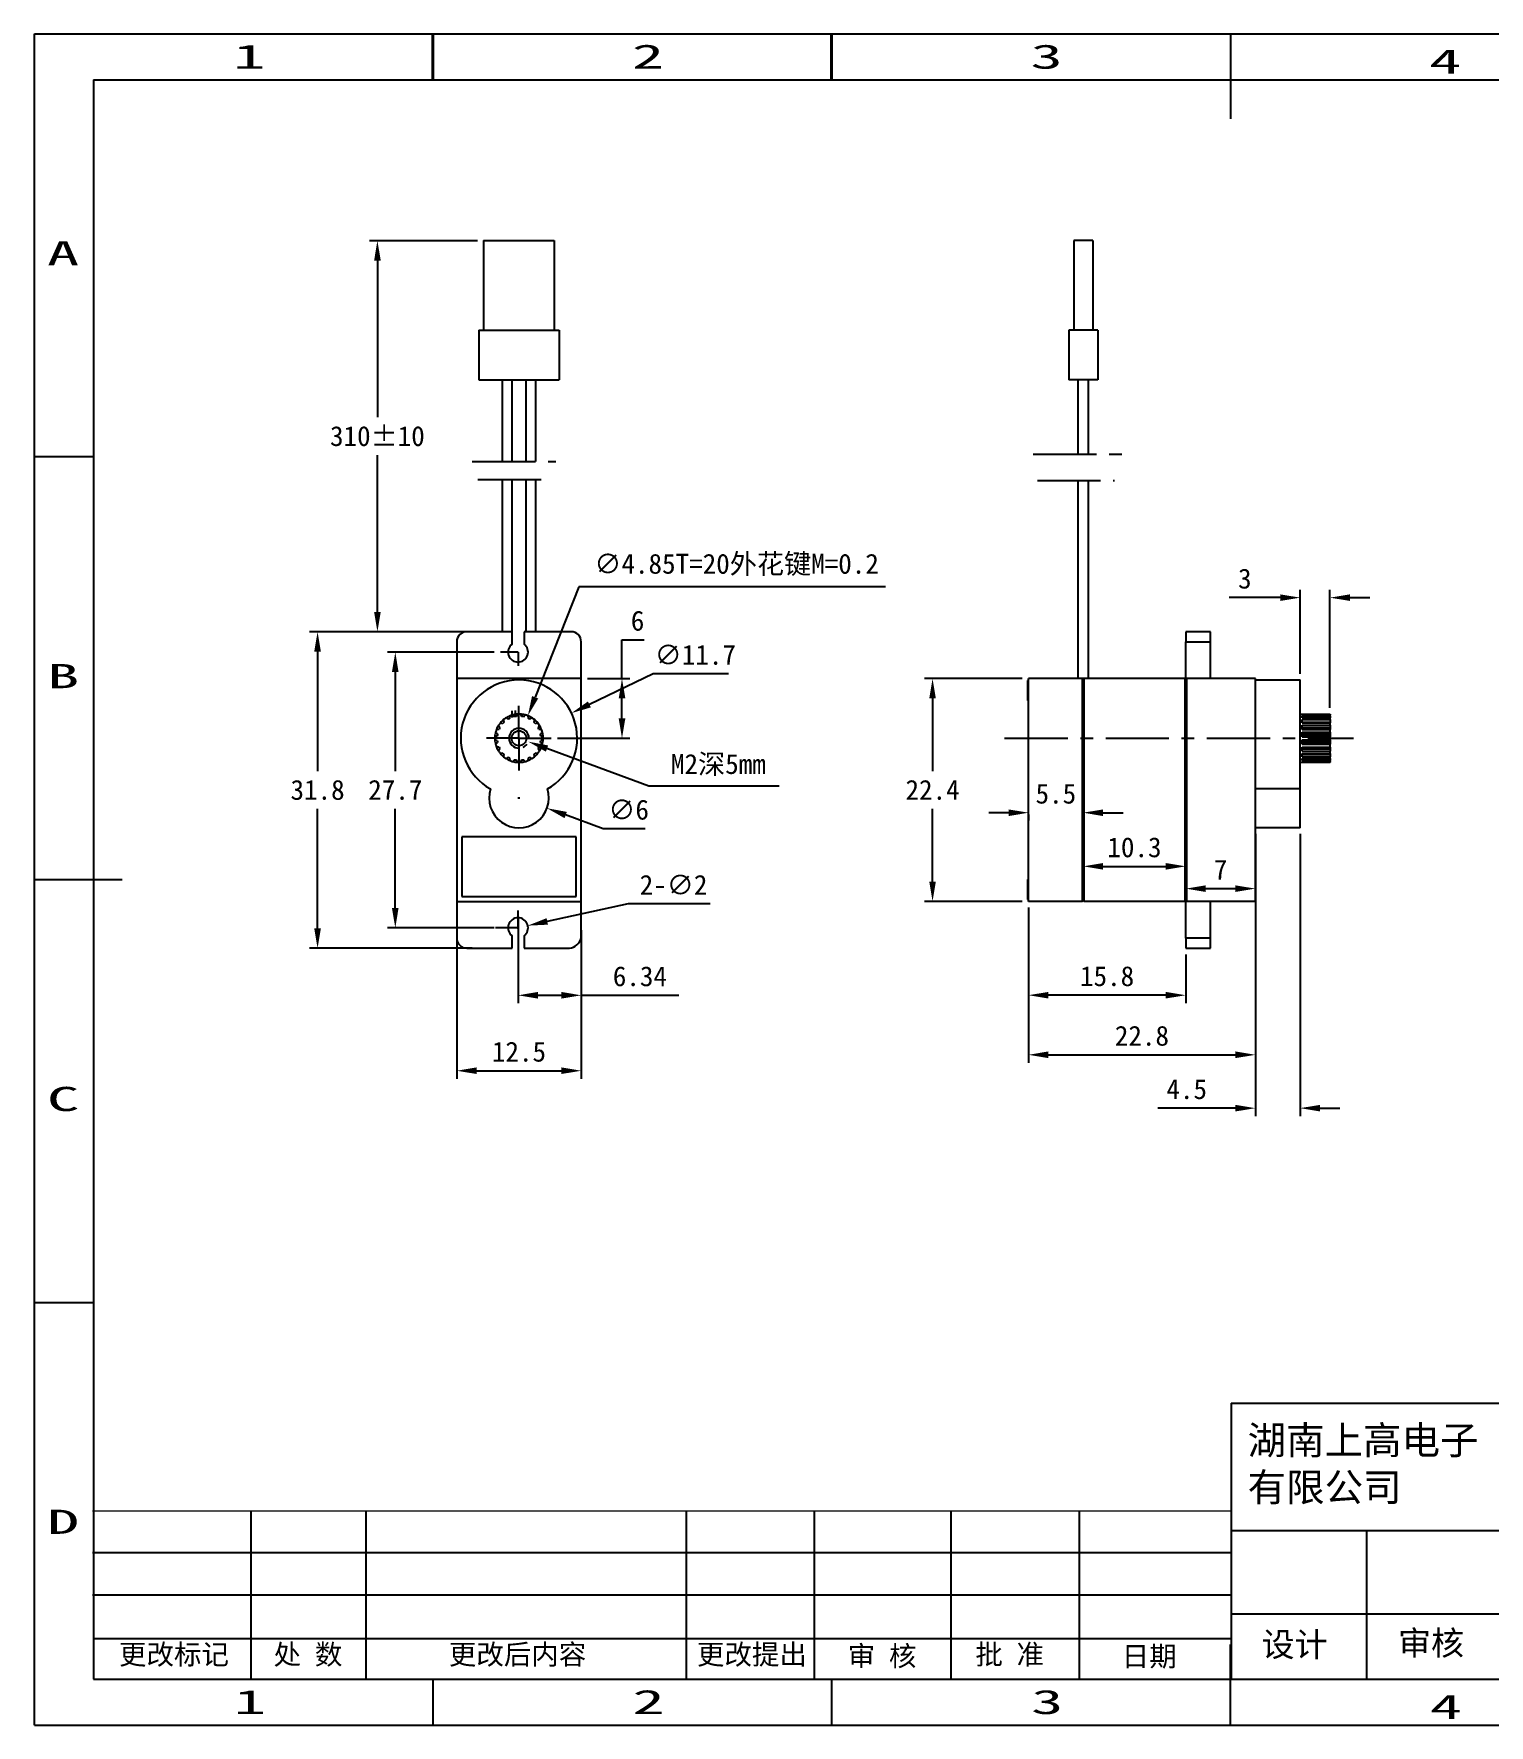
# Model space of a CAD drawing. Header units: millimetres. Extents: x 445 to 685, y 55 to 225.
# Drawn here: x 444.8 to 591, y 55.2 to 225.2 of the extents above; entities that cross this region are included whole.
import ezdxf
from ezdxf.enums import TextEntityAlignment as Align

# ---------------------------------------------------------------- set-up
doc = ezdxf.new("R2010")
doc.units = ezdxf.units.MM
doc.header["$PDSIZE"] = -1
doc.linetypes.add('CENTER', pattern=[10.16, 6.35, -1.27, 1.27, -1.27])
for name, color, linetype in [('中心线', 6, 'CENTER'), ('图框', 7, 'Continuous'), ('标注', 5, 'Continuous')]:
    doc.layers.add(name, color=color, linetype=linetype)
doc.styles.add('style1', font='', dxfattribs={"height": 3.5})
doc.styles.get('style1').set_extended_font_data('FangSong_GB2312')
doc.dimstyles.new('副本 Standard', dxfattribs={"dimtxt": 2, "dimasz": 2, "dimexe": 0.8, "dimexo": 0.625, "dimgap": 0.9, "dimtad": 1, "dimtih": 1, "dimtoh": 1, "dimdsep": 46, "dimtxsty": 'Standard', "dimcen": 0.09, "dimclrd": 5, "dimclre": 5, "dimadec": 3, "dimazin": 2, "dimtfac": 1, "dimtdec": 4, "dimtofl": 0, "dimtmove": 0, "dimatfit": 3, "dimfxl": 0, "dimtolj": 1, "dimtzin": 0, "dimarcsym": 0})

# ---------------------------------------------------------------- blocks, each defined once
blk = doc.blocks.new('SW_CENTERMARKSYMBOL_0')
at = {"layer": '图框', "color": 0}
for p, q in [((0, 2.5), (0, 3.25)), ((0, 0), (0, 2.5)), ((-2.5, 0), (-3.25, 0)), ((0, 0), (-2.5, 0)), ((0, 0), (0, -2.5)), ((0, 0), (2.5, 0)), ((2.5, 0), (3.25, 0)), ((0, -2.5), (0, -3.25))]:
    blk.add_line(p, q, dxfattribs=at)
blk = doc.blocks.new('*D10')
at = {"layer": 'Defpoints', "color": 0}
for p in [(491.65, 163.06), (481.09, 135.36), (491.65, 135.36)]:
    blk.add_point(p, dxfattribs=at)
at = {"layer": '标注', "color": 5, "lineweight": -2}
for p, q in [((491.03, 163.06), (480.29, 163.06)), ((481.09, 161.06), (481.09, 151.11)), ((481.09, 137.36), (481.09, 147.31)), ((491.03, 135.36), (480.29, 135.36))]:
    blk.add_line(p, q, dxfattribs=at)
at = {"layer": '标注', "color": 5}
for points in [[(480.75, 161.06), (481.42, 161.06), (481.09, 163.06)], [(480.75, 137.36), (481.42, 137.36), (481.09, 135.36)]]:
    blk.add_solid(points, dxfattribs=at)
at = {"layer": '标注', "color": 0, "insert": (481.09, 149.21), "char_height": 2, "attachment_point": 5}
blk.add_mtext('\\A1;27.7', dxfattribs=at)
blk = doc.blocks.new('*D11')
at = {"layer": 'Defpoints', "color": 0}
for p in [(489.45, 165.11), (473.28, 133.31), (489.45, 133.31)]:
    blk.add_point(p, dxfattribs=at)
at = {"layer": '标注', "color": 5, "lineweight": -2}
for p, q in [((488.82, 165.11), (472.48, 165.11)), ((473.28, 163.11), (473.28, 151.11)), ((473.28, 135.31), (473.28, 147.31)), ((488.82, 133.31), (472.48, 133.31))]:
    blk.add_line(p, q, dxfattribs=at)
at = {"layer": '标注', "color": 5}
for points in [[(472.94, 163.11), (473.61, 163.11), (473.28, 165.11)], [(472.94, 135.31), (473.61, 135.31), (473.28, 133.31)]]:
    blk.add_solid(points, dxfattribs=at)
at = {"layer": '标注', "color": 0, "insert": (473.28, 149.21), "char_height": 2, "attachment_point": 5}
blk.add_mtext('\\A1;31.8', dxfattribs=at)
blk = doc.blocks.new('*D12')
at = {"layer": 'Defpoints', "color": 0}
for p in [(487.27, 134.92), (499.77, 134.31), (499.77, 121)]:
    blk.add_point(p, dxfattribs=at)
at = {"layer": '标注', "color": 5, "lineweight": -2}
for p, q in [((487.27, 134.29), (487.27, 120.2)), ((499.77, 133.69), (499.77, 120.2)), ((489.27, 121), (497.77, 121))]:
    blk.add_line(p, q, dxfattribs=at)
at = {"layer": '标注', "color": 5}
for points in [[(489.27, 121.34), (489.27, 120.67), (487.27, 121)], [(497.77, 121.34), (497.77, 120.67), (499.77, 121)]]:
    blk.add_solid(points, dxfattribs=at)
at = {"layer": '标注', "color": 0, "insert": (493.52, 122.9), "char_height": 2, "attachment_point": 5}
blk.add_mtext('\\A1;12.5', dxfattribs=at)
blk = doc.blocks.new('*D13')
at = {"layer": 'Defpoints', "color": 0}
for p in [(499.77, 160.41), (503.87, 160.41), (496.77, 154.41)]:
    blk.add_point(p, dxfattribs=at)
at = {"layer": '标注', "color": 5, "lineweight": -2}
for p, q in [((503.87, 160.41), (503.87, 164.31)), ((503.87, 164.31), (506.11, 164.31)), ((500.39, 160.41), (504.67, 160.41)), ((503.87, 156.41), (503.87, 158.41)), ((497.39, 154.41), (504.67, 154.41))]:
    blk.add_line(p, q, dxfattribs=at)
at = {"layer": '标注', "color": 5}
for points in [[(503.54, 158.41), (504.21, 158.41), (503.87, 160.41)], [(503.54, 156.41), (504.21, 156.41), (503.87, 154.41)]]:
    blk.add_solid(points, dxfattribs=at)
at = {"layer": '标注', "color": 0, "insert": (505.44, 166.21), "char_height": 2, "attachment_point": 5}
blk.add_mtext('\\A1;6', dxfattribs=at)
blk = doc.blocks.new('*D14')
at = {"layer": 'Defpoints', "color": 0}
for p in [(493.43, 137.09), (499.77, 135.76), (493.43, 128.58)]:
    blk.add_point(p, dxfattribs=at)
at = {"layer": '标注', "color": 5, "lineweight": -2}
for p, q in [((493.43, 136.46), (493.43, 127.78)), ((499.77, 135.13), (499.77, 127.78)), ((495.43, 128.58), (497.77, 128.58)), ((499.77, 128.58), (509.57, 128.58))]:
    blk.add_line(p, q, dxfattribs=at)
at = {"layer": '标注', "color": 5}
for points in [[(495.43, 128.92), (495.43, 128.25), (493.43, 128.58)], [(497.77, 128.92), (497.77, 128.25), (499.77, 128.58)]]:
    blk.add_solid(points, dxfattribs=at)
at = {"layer": '标注', "color": 0, "insert": (505.67, 130.48), "char_height": 2, "attachment_point": 5}
blk.add_mtext('\\A1;6.34', dxfattribs=at)
blk = doc.blocks.new('*D15')
at = {"layer": 'Defpoints', "color": 0}
for p in [(544.72, 138.01), (560.52, 133.31), (544.72, 128.59)]:
    blk.add_point(p, dxfattribs=at)
at = {"layer": '标注', "color": 5, "lineweight": -2}
for p, q in [((544.72, 137.39), (544.72, 127.79)), ((560.52, 132.69), (560.52, 127.79)), ((558.52, 128.59), (546.72, 128.59))]:
    blk.add_line(p, q, dxfattribs=at)
at = {"layer": '标注', "color": 5}
for points in [[(546.72, 128.92), (546.72, 128.26), (544.72, 128.59)], [(558.52, 128.92), (558.52, 128.26), (560.52, 128.59)]]:
    blk.add_solid(points, dxfattribs=at)
at = {"layer": '标注', "color": 0, "insert": (552.62, 130.49), "char_height": 2, "attachment_point": 5}
blk.add_mtext('\\A1;15.8', dxfattribs=at)
blk = doc.blocks.new('*D16')
at = {"layer": 'Defpoints', "color": 0}
for p in [(544.72, 138.01), (567.52, 138.01), (567.52, 122.6)]:
    blk.add_point(p, dxfattribs=at)
at = {"layer": '标注', "color": 5, "lineweight": -2}
for p, q in [((544.72, 137.39), (544.72, 121.8)), ((567.52, 137.39), (567.52, 121.8)), ((546.72, 122.6), (565.52, 122.6))]:
    blk.add_line(p, q, dxfattribs=at)
at = {"layer": '标注', "color": 5}
for points in [[(546.72, 122.94), (546.72, 122.27), (544.72, 122.6)], [(565.52, 122.94), (565.52, 122.27), (567.52, 122.6)]]:
    blk.add_solid(points, dxfattribs=at)
at = {"layer": '标注', "color": 0, "insert": (556.12, 124.5), "char_height": 2, "attachment_point": 5}
blk.add_mtext('\\A1;22.8', dxfattribs=at)
blk = doc.blocks.new('*D17')
at = {"layer": 'Defpoints', "color": 0}
for p in [(567.52, 145.41), (572.02, 145.41), (567.52, 117.24)]:
    blk.add_point(p, dxfattribs=at)
at = {"layer": '标注', "color": 5, "lineweight": -2}
for p, q in [((567.52, 144.79), (567.52, 116.44)), ((572.02, 144.79), (572.02, 116.44)), ((565.52, 117.24), (557.72, 117.24)), ((574.02, 117.24), (576.02, 117.24))]:
    blk.add_line(p, q, dxfattribs=at)
at = {"layer": '标注', "color": 5}
for points in [[(565.52, 117.57), (565.52, 116.91), (567.52, 117.24)], [(574.02, 117.57), (574.02, 116.91), (572.02, 117.24)]]:
    blk.add_solid(points, dxfattribs=at)
at = {"layer": '标注', "color": 0, "insert": (560.62, 119.14), "char_height": 2, "attachment_point": 5}
blk.add_mtext('\\A1;4.5', dxfattribs=at)
blk = doc.blocks.new('*D18')
at = {"layer": 'Defpoints', "color": 0}
for p in [(498.79, 156.94), (488.24, 151.89)]:
    blk.add_point(p, dxfattribs=at)
at = {"layer": '标注', "color": 5, "lineweight": -2}
for p, q in [((507.01, 160.88), (500.6, 157.81)), ((514.58, 160.88), (507.01, 160.88)), ((493.43, 154.41), (493.61, 154.41)), ((493.52, 154.32), (493.52, 154.5))]:
    blk.add_line(p, q, dxfattribs=at)
at = {"layer": '标注', "color": 5}
blk.add_solid([(500.45, 158.11), (500.74, 157.51), (498.79, 156.94)], dxfattribs=at)
at = {"layer": '标注', "color": 0, "insert": (511.24, 162.78), "char_height": 2, "attachment_point": 5}
blk.add_mtext('\\A1;∅11.7', dxfattribs=at)
blk = doc.blocks.new('*D19')
at = {"layer": 'Defpoints', "color": 0}
for p in [(490.7, 149.45), (496.34, 147.38)]:
    blk.add_point(p, dxfattribs=at)
at = {"layer": '标注', "color": 5, "lineweight": -2}
for p, q in [((493.43, 148.41), (493.61, 148.41)), ((493.52, 148.32), (493.52, 148.5)), ((501.97, 145.32), (498.21, 146.7)), ((506.2, 145.32), (501.97, 145.32))]:
    blk.add_line(p, q, dxfattribs=at)
at = {"layer": '标注', "color": 5}
blk.add_solid([(498.33, 147.01), (498.1, 146.38), (496.34, 147.38)], dxfattribs=at)
at = {"layer": '标注', "color": 0, "insert": (504.54, 147.22), "char_height": 2, "attachment_point": 5}
blk.add_mtext('\\A1;∅6', dxfattribs=at)
blk = doc.blocks.new('*D20')
at = {"layer": 'Defpoints', "color": 0}
for p in [(572.02, 168.54), (572.02, 160.26), (575.02, 156.84)]:
    blk.add_point(p, dxfattribs=at)
at = {"layer": '标注', "color": 5, "lineweight": -2}
for p, q in [((570.02, 168.54), (564.89, 168.54)), ((572.02, 160.89), (572.02, 169.34)), ((575.02, 157.46), (575.02, 169.34)), ((577.02, 168.54), (579.02, 168.54))]:
    blk.add_line(p, q, dxfattribs=at)
at = {"layer": '标注', "color": 5}
for points in [[(570.02, 168.87), (570.02, 168.21), (572.02, 168.54)], [(577.02, 168.87), (577.02, 168.21), (575.02, 168.54)]]:
    blk.add_solid(points, dxfattribs=at)
at = {"layer": '标注', "color": 0, "insert": (566.46, 170.44), "char_height": 2, "attachment_point": 5}
blk.add_mtext('\\A1;3', dxfattribs=at)
blk = doc.blocks.new('*D21')
at = {"layer": 'Defpoints', "color": 0}
for p in [(494.41, 156.67), (492.63, 152.16)]:
    blk.add_point(p, dxfattribs=at)
at = {"layer": '标注', "color": 5, "lineweight": -2}
for p, q in [((499.52, 169.63), (495.14, 158.53)), ((530.36, 169.63), (499.52, 169.63)), ((493.43, 154.41), (493.61, 154.41)), ((493.52, 154.32), (493.52, 154.5))]:
    blk.add_line(p, q, dxfattribs=at)
blk.add_arc((493.52, 154.41), 2.43, 353.2206, 87.3702, dxfattribs=at)
at = {"layer": '标注', "color": 5}
blk.add_solid([(494.83, 158.65), (495.45, 158.41), (494.41, 156.67)], dxfattribs=at)
at = {"layer": '标注', "color": 0, "insert": (515.39, 171.83), "char_height": 2, "attachment_point": 5}
blk.add_mtext('\\A1;∅4.85{\\fSimSun|b0|i0|c0|p2;T=20\\fSimSun|b0|i0|c134|p2;外花键\\fSimSun|b0|i0|c0|p2;M=0.2}', dxfattribs=at)
blk = doc.blocks.new('*D22')
at = {"layer": 'Defpoints', "color": 0}
for p in [(544.72, 160.41), (535.08, 138.01), (544.72, 138.01)]:
    blk.add_point(p, dxfattribs=at)
at = {"layer": '标注', "color": 5, "lineweight": -2}
for p, q in [((544.1, 160.41), (534.28, 160.41)), ((535.08, 158.41), (535.08, 151.11)), ((535.08, 140.01), (535.08, 147.31)), ((544.1, 138.01), (534.28, 138.01))]:
    blk.add_line(p, q, dxfattribs=at)
at = {"layer": '标注', "color": 5}
for points in [[(534.75, 158.41), (535.41, 158.41), (535.08, 160.41)], [(534.75, 140.01), (535.41, 140.01), (535.08, 138.01)]]:
    blk.add_solid(points, dxfattribs=at)
at = {"layer": '标注', "color": 0, "insert": (535.08, 149.21), "char_height": 2, "attachment_point": 5}
blk.add_mtext('\\A1;22.4', dxfattribs=at)
blk = doc.blocks.new('*D23')
at = {"layer": 'Defpoints', "color": 0}
for p in [(544.72, 147.38), (550.22, 147.38), (550.22, 146.93)]:
    blk.add_point(p, dxfattribs=at)
at = {"layer": '标注', "color": 5, "lineweight": -2}
for p, q in [((542.72, 146.93), (540.72, 146.93)), ((544.72, 146.75), (544.72, 146.13)), ((550.22, 146.75), (550.22, 146.13)), ((552.22, 146.93), (554.22, 146.93))]:
    blk.add_line(p, q, dxfattribs=at)
at = {"layer": '标注', "color": 5}
for points in [[(542.72, 147.26), (542.72, 146.59), (544.72, 146.93)], [(552.22, 147.26), (552.22, 146.59), (550.22, 146.93)]]:
    blk.add_solid(points, dxfattribs=at)
at = {"layer": '标注', "color": 0, "insert": (547.47, 148.83), "char_height": 2, "attachment_point": 5}
blk.add_mtext('\\A1;5.5', dxfattribs=at)
blk = doc.blocks.new('*D24')
at = {"layer": 'Defpoints', "color": 0}
for p in [(550.22, 143.66), (560.52, 143.66), (560.52, 141.54)]:
    blk.add_point(p, dxfattribs=at)
at = {"layer": '标注', "color": 5, "lineweight": -2}
for p, q in [((550.22, 143.04), (550.22, 140.74)), ((560.52, 143.04), (560.52, 140.74)), ((552.22, 141.54), (558.52, 141.54))]:
    blk.add_line(p, q, dxfattribs=at)
at = {"layer": '标注', "color": 5}
for points in [[(552.22, 141.87), (552.22, 141.21), (550.22, 141.54)], [(558.52, 141.87), (558.52, 141.21), (560.52, 141.54)]]:
    blk.add_solid(points, dxfattribs=at)
at = {"layer": '标注', "color": 0, "insert": (555.37, 143.44), "char_height": 2, "attachment_point": 5}
blk.add_mtext('\\A1;10.3', dxfattribs=at)
blk = doc.blocks.new('*D25')
at = {"layer": 'Defpoints', "color": 0}
for p in [(560.52, 140.36), (567.52, 140.36), (567.52, 139.3)]:
    blk.add_point(p, dxfattribs=at)
at = {"layer": '标注', "color": 5, "lineweight": -2}
for p, q in [((560.52, 139.74), (560.52, 138.5)), ((567.52, 139.74), (567.52, 138.5)), ((562.52, 139.3), (565.52, 139.3))]:
    blk.add_line(p, q, dxfattribs=at)
at = {"layer": '标注', "color": 5}
for points in [[(562.52, 139.63), (562.52, 138.97), (560.52, 139.3)], [(565.52, 139.63), (565.52, 138.97), (567.52, 139.3)]]:
    blk.add_solid(points, dxfattribs=at)
at = {"layer": '标注', "color": 0, "insert": (564.02, 141.2), "char_height": 2, "attachment_point": 5}
blk.add_mtext('\\A1;7', dxfattribs=at)
blk = doc.blocks.new('*D26')
at = {"layer": 'Defpoints', "color": 0}
for p in [(489.97, 204.41), (479.29, 165.11), (490.55, 165.11)]:
    blk.add_point(p, dxfattribs=at)
at = {"layer": '标注', "color": 5, "lineweight": -2}
for p, q in [((489.34, 204.41), (478.49, 204.41)), ((479.29, 202.41), (479.29, 186.66)), ((479.29, 167.11), (479.29, 182.86)), ((489.92, 165.11), (478.49, 165.11))]:
    blk.add_line(p, q, dxfattribs=at)
at = {"layer": '标注', "color": 5}
for points in [[(478.96, 202.41), (479.63, 202.41), (479.29, 204.41)], [(478.96, 167.11), (479.63, 167.11), (479.29, 165.11)]]:
    blk.add_solid(points, dxfattribs=at)
at = {"layer": '标注', "color": 0, "insert": (479.29, 184.76), "char_height": 2, "attachment_point": 5}
blk.add_mtext('\\A1;310%%P10', dxfattribs=at)
blk = doc.blocks.new('*D27')
at = {"layer": 'Defpoints', "color": 0}
for p in [(492.58, 154.76), (494.46, 154.07)]:
    blk.add_point(p, dxfattribs=at)
at = {"layer": '标注', "color": 5, "lineweight": -2}
for p, q in [((493.43, 154.41), (493.61, 154.41)), ((493.52, 154.32), (493.52, 154.5)), ((506.56, 149.58), (496.33, 153.37)), ((519.66, 149.58), (506.56, 149.58))]:
    blk.add_line(p, q, dxfattribs=at)
blk.add_arc((493.52, 154.41), 1, 293.8353, 324.1901, dxfattribs=at)
at = {"layer": '标注', "color": 5}
blk.add_solid([(496.45, 153.69), (496.22, 153.06), (494.46, 154.07)], dxfattribs=at)
at = {"layer": '标注', "color": 0, "insert": (513.56, 151.72), "char_height": 2, "attachment_point": 5}
blk.add_mtext('\\A1;M2{\\fSimSun|b0|i0|c134|p2;深}5mm', dxfattribs=at)
blk = doc.blocks.new('*D28')
at = {"layer": 'Defpoints', "color": 0}
for p in [(492.45, 135.15), (494.4, 135.58)]:
    blk.add_point(p, dxfattribs=at)
at = {"layer": '标注', "color": 5, "lineweight": -2}
for p, q in [((504.48, 137.78), (496.36, 136.01)), ((512.72, 137.78), (504.48, 137.78)), ((493.34, 135.36), (493.52, 135.36)), ((493.43, 135.27), (493.43, 135.45))]:
    blk.add_line(p, q, dxfattribs=at)
at = {"layer": '标注', "color": 5}
blk.add_solid([(496.29, 136.33), (496.43, 135.68), (494.4, 135.58)], dxfattribs=at)
at = {"layer": '标注', "color": 0, "insert": (509.05, 139.68), "char_height": 2, "attachment_point": 5}
blk.add_mtext('\\A1;2-∅2', dxfattribs=at)

msp = doc.modelspace()

# ---------------------------------------------------------------- linework, layer by layer
at = {"color": 5, "linetype": 'Continuous'}
for p, q in [((444.827, 55.237), (444.827, 225.198)), ((444.827, 225.198), (685.199, 225.198)), ((484.827, 220.578), (484.827, 225.198)), ((484.889, 225.198), (484.889, 220.578)), ((524.889, 220.578), (524.889, 225.198)), ((524.951, 225.198), (524.951, 220.578)), ((565.013, 225.198), (565.013, 216.663)), ((444.765, 220.578), (444.827, 220.578)), ((444.827, 182.708), (450.755, 182.708)), ((444.827, 140.217), (453.632, 140.217)), ((444.827, 97.727), (450.755, 97.727)), ((565.075, 87.611), (599.867, 87.611)), ((466.562, 76.784), (466.562, 59.857)), ((478.144, 76.784), (478.144, 59.857)), ((510.309, 76.784), (510.309, 59.857)), ((523.187, 76.784), (523.187, 59.857)), ((536.93, 76.784), (536.93, 59.857)), ((549.808, 76.784), (549.808, 59.857)), ((565.075, 74.787), (624.319, 74.787)), ((578.672, 74.787), (578.672, 59.857)), ((450.655, 72.586), (564.975, 72.586)), ((450.655, 68.343), (564.975, 68.343)), ((565.075, 66.428), (677.106, 66.428)), ((450.755, 63.945), (564.975, 63.945)), ((565.013, 55.237), (565.013, 63.331)), ((484.889, 55.237), (484.889, 59.857)), ((524.951, 55.237), (524.951, 59.857)), ((444.827, 55.237), (685.199, 55.237))]:
    msp.add_line(p, q, dxfattribs=at)
at = {"color": 7, "linetype": 'Continuous'}
for p, q in [((450.755, 220.578), (450.755, 59.857)), ((450.755, 220.578), (677.106, 220.578)), ((565.075, 87.611), (565.075, 59.857)), ((450.755, 59.857), (677.106, 59.857))]:
    msp.add_line(p, q, dxfattribs=at)
at = {"color": 7, "linetype": 'Continuous', "lineweight": 25}
for p, q in [((489.969, 204.415), (489.969, 195.415)), ((489.969, 204.415), (497.069, 204.415)), ((497.069, 204.415), (497.069, 195.415)), ((549.273, 204.415), (549.273, 195.415)), ((551.173, 204.415), (549.273, 204.415)), ((551.173, 204.415), (551.173, 195.415)), ((489.469, 195.415), (489.469, 190.415)), ((489.469, 195.415), (497.569, 195.415)), ((497.569, 195.415), (497.569, 190.415)), ((551.673, 195.415), (548.773, 195.415)), ((548.773, 195.415), (548.773, 190.415)), ((551.673, 195.415), (551.673, 190.415)), ((489.469, 190.415), (497.569, 190.415)), ((491.819, 190.415), (491.819, 182.227)), ((492.819, 182.227), (492.819, 190.415)), ((494.219, 190.415), (494.219, 182.227)), ((495.219, 182.227), (495.219, 190.415)), ((551.673, 190.415), (548.773, 190.415)), ((549.723, 182.965), (549.723, 190.415)), ((550.723, 190.415), (550.723, 182.965)), ((491.819, 180.402), (491.819, 165.115)), ((492.819, 165.115), (492.819, 180.402)), ((494.219, 180.402), (494.219, 165.115)), ((495.219, 165.115), (495.219, 180.402)), ((549.723, 160.415), (549.723, 180.31)), ((550.723, 180.31), (550.723, 160.415)), ((492.828, 165.115), (488.269, 165.115)), ((492.828, 163.865), (492.828, 165.115)), ((494.028, 165.115), (494.028, 163.865)), ((498.769, 165.115), (494.028, 165.115)), ((563.023, 165.115), (560.523, 165.115)), ((560.523, 165.115), (560.523, 164.115)), ((563.023, 164.115), (563.023, 165.115)), ((487.269, 164.115), (487.269, 160.415)), ((499.769, 160.415), (499.769, 164.115)), ((560.523, 164.115), (563.023, 164.115)), ((560.523, 160.415), (560.523, 164.115)), ((563.023, 160.415), (563.023, 164.115)), ((487.269, 160.415), (487.269, 138.015)), ((499.769, 160.415), (487.269, 160.415)), ((499.769, 138.015), (499.769, 160.415)), ((544.623, 160.215), (544.723, 160.215)), ((544.623, 160.215), (544.623, 158.215)), ((550.123, 160.415), (544.723, 160.415)), ((544.723, 138.015), (544.723, 160.415)), ((550.123, 160.415), (550.123, 138.015)), ((550.223, 160.315), (550.123, 160.415)), ((550.323, 160.415), (550.123, 160.415)), ((550.323, 160.415), (550.223, 160.315)), ((550.223, 138.115), (550.223, 160.315)), ((550.323, 138.015), (550.323, 160.415)), ((560.423, 160.415), (550.323, 160.415)), ((560.423, 160.415), (560.423, 138.015)), ((560.523, 160.315), (560.423, 160.415)), ((560.623, 160.415), (560.523, 160.315)), ((560.623, 160.415), (560.523, 160.415)), ((560.523, 138.115), (560.523, 160.315)), ((567.523, 160.415), (560.623, 160.415)), ((560.623, 138.015), (560.623, 160.415)), ((567.523, 138.015), (567.523, 160.415)), ((567.523, 160.265), (572.023, 160.265)), ((572.023, 149.313), (572.023, 160.265)), ((544.723, 158.215), (544.623, 158.215)), ((492.218, 156.461), (492.437, 156.33)), ((492.606, 156.416), (492.629, 156.67)), ((492.914, 156.763), (493.082, 156.571)), ((493.269, 156.601), (493.369, 156.835)), ((493.669, 156.835), (493.769, 156.601)), ((493.957, 156.571), (494.125, 156.763)), ((494.41, 156.67), (494.432, 156.416)), ((494.602, 156.33), (494.821, 156.461)), ((572.023, 156.84), (575.023, 156.84)), ((572.223, 156.763), (572.223, 156.835)), ((572.223, 156.835), (575.023, 156.835)), ((572.223, 156.763), (575.023, 156.763)), ((572.223, 156.461), (572.223, 156.67)), ((572.223, 156.67), (575.023, 156.67)), ((572.223, 156.461), (575.023, 156.461)), ((575.023, 156.835), (575.023, 156.84)), ((575.023, 156.835), (575.023, 156.763)), ((575.023, 156.67), (575.023, 156.763)), ((575.023, 156.67), (575.023, 156.461)), ((575.023, 156.285), (575.023, 156.461)), ((491.099, 154.565), (491.334, 154.665)), ((491.363, 154.853), (491.171, 155.02)), ((491.264, 155.305), (491.518, 155.328)), ((491.604, 155.497), (491.473, 155.716)), ((491.649, 155.959), (491.898, 155.902)), ((492.032, 156.036), (491.975, 156.285)), ((495.063, 156.285), (495.006, 156.036)), ((495.141, 155.902), (495.389, 155.959)), ((495.566, 155.716), (495.435, 155.497)), ((495.521, 155.328), (495.775, 155.305)), ((495.868, 155.02), (495.675, 154.853)), ((495.705, 154.665), (495.94, 154.565)), ((572.223, 155.959), (572.223, 156.285)), ((572.223, 156.285), (575.023, 156.285)), ((572.223, 156.036), (575.023, 156.036)), ((572.223, 155.959), (575.023, 155.959)), ((572.223, 155.305), (572.223, 155.716)), ((572.223, 155.716), (575.023, 155.716)), ((572.223, 155.497), (575.023, 155.497)), ((572.223, 155.328), (575.023, 155.328)), ((572.223, 155.305), (575.023, 155.305)), ((572.223, 154.565), (572.223, 155.02)), ((572.223, 155.02), (575.023, 155.02)), ((572.223, 154.853), (575.023, 154.853)), ((572.223, 154.665), (575.023, 154.665)), ((575.023, 156.285), (575.023, 156.036)), ((575.023, 156.036), (575.023, 155.959)), ((575.023, 155.716), (575.023, 155.959)), ((575.023, 155.716), (575.023, 155.497)), ((575.023, 155.497), (575.023, 155.328)), ((575.023, 155.328), (575.023, 155.305)), ((575.023, 155.02), (575.023, 155.305)), ((575.023, 155.02), (575.023, 154.853)), ((575.023, 154.853), (575.023, 154.665)), ((575.023, 154.665), (575.023, 154.565)), ((491.334, 154.165), (491.099, 154.265)), ((491.171, 153.81), (491.363, 153.977)), ((491.518, 153.502), (491.264, 153.524)), ((491.473, 153.114), (491.604, 153.332)), ((495.435, 153.332), (495.566, 153.114)), ((495.775, 153.524), (495.521, 153.502)), ((495.675, 153.977), (495.868, 153.81)), ((495.94, 154.265), (495.705, 154.165)), ((572.223, 154.565), (575.023, 154.565)), ((572.223, 153.81), (572.223, 154.265)), ((572.223, 154.265), (575.023, 154.265)), ((572.223, 154.165), (575.023, 154.165)), ((572.223, 153.977), (575.023, 153.977)), ((572.223, 153.81), (575.023, 153.81)), ((572.223, 153.114), (572.223, 153.524)), ((572.223, 153.524), (575.023, 153.524)), ((572.223, 153.502), (575.023, 153.502)), ((572.223, 153.332), (575.023, 153.332)), ((572.223, 153.114), (575.023, 153.114)), ((575.023, 154.265), (575.023, 154.565)), ((575.023, 154.265), (575.023, 154.165)), ((575.023, 154.165), (575.023, 153.977)), ((575.023, 153.977), (575.023, 153.81)), ((575.023, 153.524), (575.023, 153.81)), ((575.023, 153.524), (575.023, 153.502)), ((575.023, 153.502), (575.023, 153.332)), ((575.023, 153.332), (575.023, 153.114)), ((575.023, 152.871), (575.023, 153.114)), ((491.898, 152.928), (491.649, 152.871)), ((491.975, 152.545), (492.032, 152.794)), ((492.437, 152.5), (492.218, 152.369)), ((492.629, 152.159), (492.606, 152.413)), ((493.082, 152.259), (492.914, 152.067)), ((493.369, 151.995), (493.269, 152.229)), ((493.769, 152.229), (493.669, 151.995)), ((494.125, 152.067), (493.957, 152.259)), ((494.432, 152.413), (494.41, 152.159)), ((494.821, 152.369), (494.602, 152.5)), ((495.006, 152.794), (495.063, 152.545)), ((495.389, 152.871), (495.141, 152.928)), ((575.023, 151.99), (572.023, 151.99)), ((572.223, 152.545), (572.223, 152.871)), ((572.223, 152.871), (575.023, 152.871)), ((572.223, 152.794), (575.023, 152.794)), ((572.223, 152.545), (575.023, 152.545)), ((572.223, 152.159), (572.223, 152.369)), ((572.223, 152.369), (575.023, 152.369)), ((572.223, 152.159), (575.023, 152.159)), ((572.223, 151.995), (572.223, 152.067)), ((572.223, 152.067), (575.023, 152.067)), ((572.223, 151.995), (575.023, 151.995)), ((575.023, 152.871), (575.023, 152.794)), ((575.023, 152.794), (575.023, 152.545)), ((575.023, 152.369), (575.023, 152.545)), ((575.023, 152.369), (575.023, 152.159)), ((575.023, 152.067), (575.023, 152.159)), ((575.023, 152.067), (575.023, 151.995)), ((575.023, 151.99), (575.023, 151.995)), ((572.023, 149.313), (567.523, 149.313)), ((572.023, 145.415), (572.023, 149.313)), ((499.269, 144.515), (487.769, 144.515)), ((487.769, 144.515), (487.769, 138.515)), ((499.269, 138.515), (499.269, 144.515)), ((572.023, 145.415), (567.523, 145.415)), ((544.623, 140.215), (544.723, 140.215)), ((544.623, 140.215), (544.623, 138.215)), ((487.269, 138.015), (499.769, 138.015)), ((487.269, 138.015), (487.269, 134.315)), ((487.769, 138.515), (499.269, 138.515)), ((499.769, 134.315), (499.769, 138.015)), ((544.723, 138.215), (544.623, 138.215)), ((550.123, 138.015), (544.723, 138.015)), ((550.123, 138.015), (550.223, 138.115)), ((550.223, 138.115), (550.323, 138.015)), ((560.423, 138.015), (550.323, 138.015)), ((560.523, 138.115), (560.423, 138.015)), ((560.523, 138.115), (560.623, 138.015)), ((560.523, 134.315), (560.523, 138.015)), ((560.623, 138.015), (560.523, 138.015)), ((567.523, 138.015), (560.623, 138.015)), ((563.023, 134.315), (563.023, 138.015)), ((492.828, 133.315), (492.828, 134.565)), ((494.028, 134.565), (494.028, 133.315)), ((563.023, 134.315), (560.523, 134.315)), ((560.523, 134.315), (560.523, 133.315)), ((563.023, 133.315), (563.023, 134.315)), ((488.269, 133.315), (492.828, 133.315)), ((494.028, 133.315), (498.586, 133.315)), ((560.523, 133.315), (563.023, 133.315))]:
    msp.add_line(p, q, dxfattribs=at)
for p, q in [((492.829, 156.481), (492.829, 157.156)), ((493.175, 156.639), (493.175, 157.212)), ((450.755, 104.538), (450.755, 59.857)), ((450.755, 59.857), (511.809, 59.857)), ((511.809, 59.857), (564.66, 59.857))]:
    msp.add_line(p, q)
msp.add_circle((493.519, 154.415), 0.75, dxfattribs=at)
for centre, radius, start, end in [((488.269, 164.115), 1, 90, 180), ((498.769, 164.115), 1, 0, 90), ((493.428, 163.065), 1, 126.8699, 53.1301), ((493.519, 154.415), 5.85, 299.2946, 240.7054), ((493.519, 154.415), 2.425, 122.45367, 129.54633), ((493.519, 154.415), 2.425, 111.54633, 122.45367), ((493.519, 154.415), 2.2, 114.52498, 119.47502), ((493.519, 154.415), 2.425, 104.45367, 111.54633), ((493.519, 154.415), 2.425, 93.54633, 104.45367), ((493.519, 154.415), 2.2, 96.52498, 101.47502), ((493.519, 154.415), 2.425, 86.45367, 93.54633), ((493.519, 154.415), 2.425, 75.54633, 86.45367), ((493.519, 154.415), 2.2, 78.52498, 83.47502), ((493.519, 154.415), 2.425, 68.45367, 75.54633), ((493.519, 154.415), 2.425, 57.54633, 68.45367), ((493.519, 154.415), 2.2, 60.52498, 65.47502), ((493.519, 154.415), 2.425, 50.45367, 57.54633), ((493.519, 154.415), 2.425, 165.54633, 176.45367), ((493.519, 154.415), 2.425, 158.45367, 165.54633), ((493.519, 154.415), 2.425, 147.54633, 158.45367), ((493.519, 154.415), 2.2, 168.52498, 173.47502), ((493.519, 154.415), 2.425, 140.45367, 147.54633), ((493.519, 154.415), 2.2, 150.52498, 155.47502), ((493.519, 154.415), 2.425, 129.54633, 140.45367), ((493.519, 154.415), 2.2, 132.52498, 137.47502), ((493.519, 154.415), 1, 0, 270), ((493.519, 154.415), 2.2, 42.52498, 47.47502), ((493.519, 154.415), 2.425, 39.54633, 50.45367), ((493.519, 154.415), 2.425, 32.45367, 39.54633), ((493.519, 154.415), 2.2, 24.52498, 29.47502), ((493.519, 154.415), 2.425, 21.54633, 32.45367), ((493.519, 154.415), 2.2, 6.52498, 11.47502), ((493.519, 154.415), 2.425, 14.45367, 21.54633), ((493.519, 154.415), 2.425, 3.54633, 14.45367), ((493.519, 154.415), 2.425, 176.45367, 183.54633), ((493.519, 154.415), 2.425, 183.54633, 194.45367), ((493.519, 154.415), 2.425, 194.45367, 201.54633), ((493.519, 154.415), 2.425, 201.54633, 212.45367), ((493.519, 154.415), 2.2, 186.52498, 191.47502), ((493.519, 154.415), 2.425, 212.45367, 219.54633), ((493.519, 154.415), 2.2, 204.52498, 209.47502), ((493.519, 154.415), 2.425, 320.45367, 327.54633), ((493.519, 154.415), 2.2, 330.52498, 335.47502), ((493.519, 154.415), 2.425, 327.54633, 338.45367), ((493.519, 154.415), 2.2, 348.52498, 353.47502), ((493.519, 154.415), 2.425, 338.45367, 345.54633), ((493.519, 154.415), 2.425, 345.54633, 356.45367), ((493.519, 154.415), 2.425, 356.45367, 3.54633), ((493.519, 154.415), 2.425, 219.54633, 230.45367), ((493.519, 154.415), 2.2, 222.52498, 227.47502), ((493.519, 154.415), 2.425, 230.45367, 237.54633), ((493.519, 154.415), 2.425, 237.54633, 248.45367), ((493.519, 154.415), 2.2, 240.52498, 245.47502), ((493.519, 154.415), 2.425, 248.45367, 255.54633), ((493.519, 154.415), 2.425, 255.54633, 266.45367), ((493.519, 154.415), 2.2, 258.52498, 263.47502), ((493.519, 154.415), 2.425, 266.45367, 273.54633), ((493.519, 154.415), 2.425, 273.54633, 284.45367), ((493.519, 154.415), 2.2, 276.52498, 281.47502), ((493.519, 154.415), 2.425, 284.45367, 291.54633), ((493.519, 154.415), 2.425, 291.54633, 302.45367), ((493.519, 154.415), 2.2, 294.52498, 299.47502), ((493.519, 154.415), 2.425, 302.45367, 309.54633), ((493.519, 154.415), 2.2, 312.52498, 317.47502), ((493.519, 154.415), 2.425, 309.54633, 320.45367), ((493.519, 148.415), 3, 162.57993, 17.42007), ((493.428, 135.365), 1, 306.8699, 233.1301), ((488.269, 134.315), 1, 180, 270), ((498.423, 134.707), 1.402, 276.65902, 343.74259)]:
    msp.add_arc(centre, radius, start, end, dxfattribs=at)
at = {"layer": '中心线'}
for p, q in [((488.823, 182.227), (497.219, 182.227)), ((545.204, 182.965), (554.196, 182.965)), ((489.388, 180.402), (496.756, 180.402)), ((545.613, 180.31), (553.378, 180.31)), ((493.428, 163.065), (491.653, 163.065)), ((493.428, 163.065), (493.428, 161.672)), ((542.324, 154.415), (577.371, 154.415)), ((493.428, 135.365), (493.428, 137.087)), ((493.428, 135.365), (491.158, 135.365))]:
    msp.add_line(p, q, dxfattribs=at)
at = {"layer": '标注', "color": 0, "lineweight": 13}
msp.add_line((450.655, 76.784), (564.975, 76.784), dxfattribs=at)

# ---------------------------------------------------------------- block references
at = {"layer": '中心线', "rotation": 90}
msp.add_blockref('SW_CENTERMARKSYMBOL_0', (493.519, 154.415), dxfattribs=at)

# ---------------------------------------------------------------- texts
at = {"color": 5, "linetype": 'Continuous'}
for s, width, p, p2 in [('1', 3.99672, (464.796, 221.695), (468.033, 221.695)), ('2', 1.99836, (504.858, 221.695), (508.095, 221.695)), ('3', 1.99836, (544.92, 221.695), (548.157, 221.695)), ('4', 1.99836, (584.982, 221.204), (588.219, 221.204)), ('A', 1.99836, (446.089, 201.929), (449.327, 201.929)), ('B', 1.99836, (446.089, 159.439), (449.327, 159.439)), ('C', 1.99836, (446.089, 116.949), (449.327, 116.949)), ('D', 1.99836, (446.089, 74.459), (449.327, 74.459)), ('1', 3.99672, (464.858, 56.354), (468.095, 56.354)), ('2', 1.99836, (504.92, 56.354), (508.157, 56.354)), ('3', 1.99836, (544.982, 56.354), (548.219, 56.354)), ('4', 1.99836, (585.044, 55.863), (588.282, 55.863))]:
    msp.add_text(s, height=2.43, dxfattribs=dict(at, width=width)).set_placement(p, p2, align=Align.FIT)
at = {"color": 0, "lineweight": 13, "char_height": 2.025, "attachment_point": 1, "style": 'style1'}
for s, insert, width in [('{\\H1.2x;设计}', (568.148, 64.565), 12.97507), ('{\\H1.2x;审核}', (581.855, 64.709), 12.97507), ('更改标记', (453.326, 63.361), 18.22758), ('处 数', (468.862, 63.361), 18.22758), ('更改后内容', (486.472, 63.361), 19.00001), ('更改提出', (511.402, 63.361), 16.68272), ('审 核', (526.554, 63.207), 12.97507), ('批 准', (539.384, 63.361), 12.97507), ('日期', (554.099, 63.172), 12.97507)]:
    msp.add_mtext(s, dxfattribs=dict(at, insert=insert, width=width))
at = {"layer": '标注', "color": 0, "lineweight": 13, "insert": (566.743, 85.29), "char_height": 2.835, "width": 25.32269, "attachment_point": 1}
msp.add_mtext('{\\fSimSun|b0|i0|c134|p2;湖南上高电子 有限公司}', dxfattribs=at)

# ---------------------------------------------------------------- dimensions: what is measured, and where the dimension line sits
at = {"layer": '标注', "color": 0}
dim = msp.add_linear_dim(base=(479.294, 165.115), p1=(489.969, 204.415), p2=(490.548, 165.115), angle=90, text='310%%P10', dimstyle='副本 Standard', dxfattribs=at)
dim.commit()
dim.dimension.update_dxf_attribs({"geometry": '*D26', "text_midpoint": (479.294, 184.765)})
for p1, p2, text, picture, middle in [((492.629, 152.159), (494.409, 156.671), '<>{\\fSimSun|b0|i0|c0|p2;T=20\\fSimSun|b0|i0|c134|p2;外花键\\fSimSun|b0|i0|c0|p2;M=0.2}', '*D21', (515.393, 169.63)), ((492.582, 154.762), (494.457, 154.067), 'M2{\\fSimSun|b0|i0|c134|p2;深}5mm', '*D27', (513.562, 149.582)), ((492.451, 135.151), (494.405, 135.578), '2-<>', '*D28', (504.483, 137.781))]:
    dim = msp.add_diameter_dim_2p(p1=p1, p2=p2, text=text, dimstyle='副本 Standard', dxfattribs=at)
    dim.commit()
    dim.dimension.update_dxf_attribs({"geometry": picture, "text_midpoint": middle, "dimtype": 163})
for base, p1, p2, picture, middle in [((572.023, 168.54), (575.023, 156.835), (572.023, 160.265), '*D20', (566.457, 170.44)), ((560.523, 141.541), (550.223, 143.662), (560.523, 143.662), '*D24', (555.373, 143.441)), ((567.523, 139.299), (560.523, 140.363), (567.523, 140.363), '*D25', (564.023, 141.199)), ((499.769, 121.005), (487.269, 134.916), (499.769, 134.315), '*D12', (493.519, 122.905))]:
    dim = msp.add_linear_dim(base=base, p1=p1, p2=p2, dimstyle='副本 Standard', dxfattribs=at)
    dim.commit()
    dim.dimension.update_dxf_attribs({"geometry": picture, "text_midpoint": middle})
for base, p1, p2, picture, middle in [((503.872, 160.415), (496.769, 154.415), (499.769, 160.415), '*D13', (505.439, 164.315)), ((473.278, 133.315), (489.447, 165.115), (489.447, 133.315), '*D11', (473.278, 149.215)), ((481.088, 135.365), (491.653, 163.065), (491.653, 135.365), '*D10', (481.088, 149.215))]:
    dim = msp.add_linear_dim(base=base, p1=p1, p2=p2, angle=90, dimstyle='副本 Standard', dxfattribs=at)
    dim.commit()
    dim.dimension.update_dxf_attribs({"geometry": picture, "text_midpoint": middle, "dimtype": 160})
dim = msp.add_diameter_dim_2p(p1=(488.244, 151.886), p2=(498.794, 156.944), dimstyle='副本 Standard', dxfattribs=at)
dim.commit()
dim.dimension.update_dxf_attribs({"geometry": '*D18', "text_midpoint": (511.242, 160.883), "dimtype": 163})
dim = msp.add_linear_dim(base=(535.081, 138.015), p1=(544.723, 160.415), p2=(544.723, 138.015), angle=90, dimstyle='副本 Standard', dxfattribs=at)
dim.commit()
dim.dimension.update_dxf_attribs({"geometry": '*D22', "text_midpoint": (535.081, 149.215)})
for base, p1, p2, picture, middle in [((550.223, 146.928), (544.723, 147.379), (550.223, 147.379), '*D23', (547.473, 146.928)), ((567.523, 117.239), (572.023, 145.415), (567.523, 145.415), '*D17', (560.623, 117.239)), ((544.723, 128.589), (560.523, 133.315), (544.723, 138.015), '*D15', (552.623, 128.589)), ((567.523, 122.604), (544.723, 138.015), (567.523, 138.015), '*D16', (556.123, 122.604)), ((493.428, 128.583), (499.769, 135.756), (493.428, 137.087), '*D14', (505.669, 128.583))]:
    dim = msp.add_linear_dim(base=base, p1=p1, p2=p2, dimstyle='副本 Standard', dxfattribs=at)
    dim.commit()
    dim.dimension.update_dxf_attribs({"geometry": picture, "text_midpoint": middle, "dimtype": 160})
dim = msp.add_diameter_dim_2p(p1=(490.702, 149.446), p2=(496.337, 147.384), dimstyle='副本 Standard', dxfattribs=at)
dim.commit()
dim.dimension.update_dxf_attribs({"geometry": '*D19', "text_midpoint": (504.538, 147.222)})

doc.saveas('drawing.dxf')
